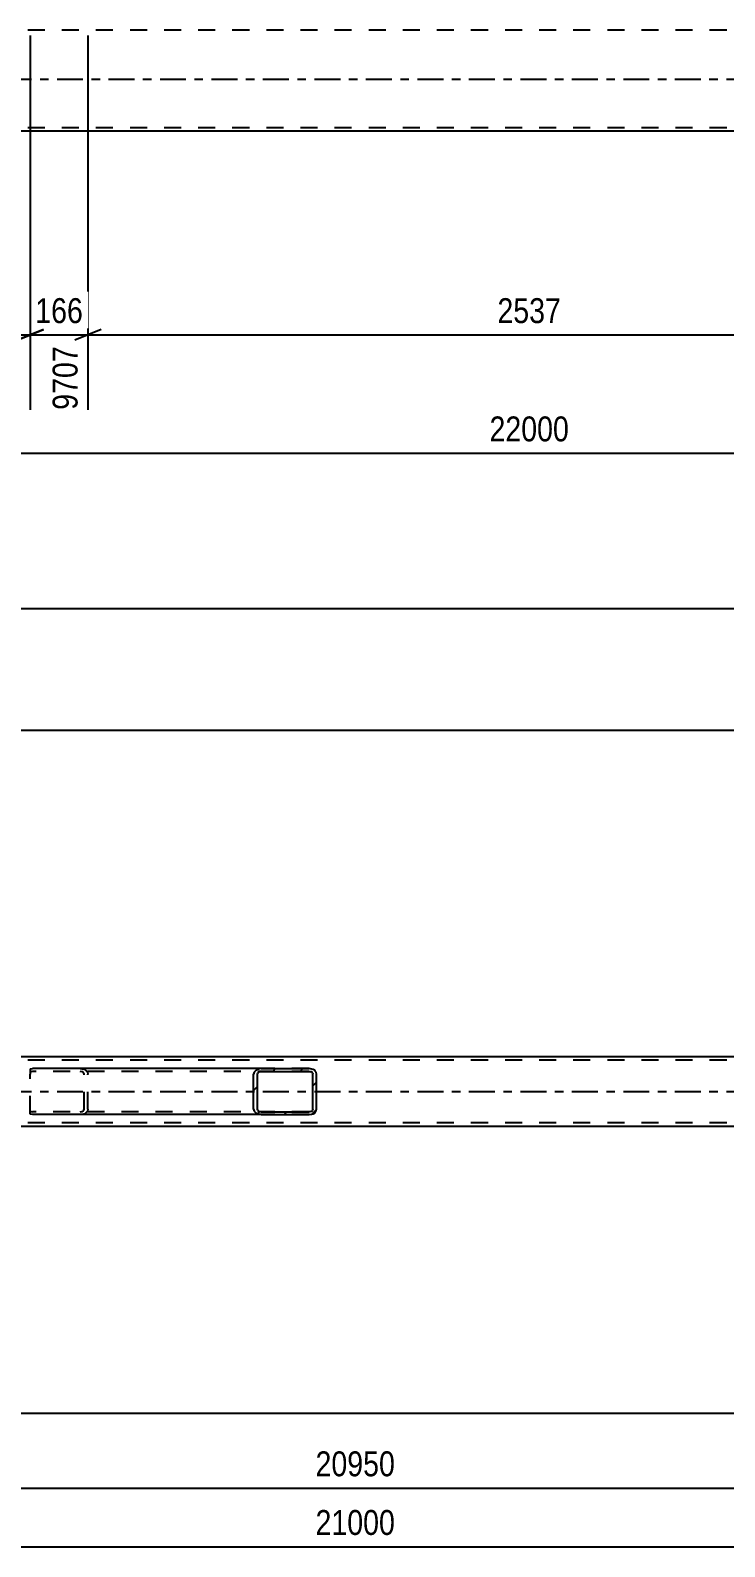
# Model space of a CAD drawing. Header units: millimetres. Extents: x -178 to 1011, y -683 to 158.
# Drawn here: x 341.6 to 421.5, y -296.2 to -122 of the extents above; entities that cross this region are included whole.
import ezdxf

# ---------------------------------------------------------------- set-up
doc = ezdxf.new("R2010")
doc.units = ezdxf.units.MM
doc.linetypes.add('DXK_LINE_DOT2', pattern=[3.9198, 1.9599, -1.9599])
doc.linetypes.add('DXK_LINE_DOT3', pattern=[5.9187, 2.979, -0.9799, 0.9799, -0.9799])
doc.styles.add('Arial Narrow', font='ARIALN.TTF', dxfattribs={"height": 0.2})

# ---------------------------------------------------------------- blocks, each defined once
blk = doc.blocks.new('Part-570387747-8058 - 7586')
at = {"color": 7, "linetype": 'DXK_LINE_DOT2'}
for p, q in [((798, -122), (-40, -122)), ((798, -133.2), (-40, -133.2)), ((798, -133.6), (-27.5, -133.6))]:
    blk.add_line(p, q, dxfattribs=at)
at = {"color": 7, "linetype": 'DXK_LINE_DOT3'}
blk.add_line((-40, -127.6), (798, -127.6), dxfattribs=at)
at = {"color": 2, "linetype": 'Continuous'}
blk.add_line((452.5, -133.6), (235.15, -133.6), dxfattribs=at)
blk = doc.blocks.new('Part-570387747-6525 - 6363')
at = {"color": 7, "linetype": 'DXK_LINE_DOT2'}
for p, q in [((798, -240.34), (-40, -240.34)), ((798, -247.54), (-40, -247.54))]:
    blk.add_line(p, q, dxfattribs=at)
at = {"color": 2, "linetype": 'Continuous'}
for p, q in [((793.2, -239.94), (-35.2, -239.94)), ((793.2, -247.94), (-35.2, -247.94))]:
    blk.add_line(p, q, dxfattribs=at)
at = {"color": 7, "linetype": 'DXK_LINE_DOT3'}
blk.add_line((-40, -243.94), (798, -243.94), dxfattribs=at)
blk = doc.blocks.new('Part-570387747-6597 - 6363')
at = {"linetype": 'Continuous'}
h = blk.add_hatch(dxfattribs=at)
h.set_pattern_fill('', scale=0.7, style=0, pattern_type=0)
h.set_pattern_definition([(45, (374.0182, -246.533), (-1.57154, 1.57154), [])])
h.paths.add_polyline_path([(373.68, -246.58), (374.02, -246.53), (374.3, -246.39), (374.49, -246.19), (374.56, -245.94), (374.56, -241.94), (374.49, -241.7), (374.3, -241.49), (374.02, -241.35), (373.68, -241.3), (368.19, -241.3), (367.85, -241.35), (367.57, -241.49), (367.38, -241.7), (367.31, -241.94), (367.31, -245.94), (367.38, -246.19), (367.57, -246.39), (367.85, -246.53), (368.19, -246.58)])
h.paths.add_polyline_path([(368.02, -246.24), (367.88, -246.17), (367.79, -246.06), (367.75, -245.94), (367.75, -241.94), (367.79, -241.82), (367.88, -241.72), (368.02, -241.65), (368.19, -241.62), (373.68, -241.62), (373.85, -241.65), (373.99, -241.72), (374.09, -241.82), (374.12, -241.94), (374.12, -245.94), (374.09, -246.06), (373.99, -246.17), (373.85, -246.24), (373.68, -246.26), (368.19, -246.26)])
at = {"color": 2, "linetype": 'Continuous'}
for p, q in [((341.64, -241.34), (341.9, -241.3)), ((341.64, -241.34), (341.64, -241.94)), ((368.19, -241.3), (341.9, -241.3)), ((367.38, -241.7), (367.31, -241.94)), ((367.31, -245.94), (367.31, -241.94)), ((367.75, -241.94), (367.79, -241.82)), ((367.75, -245.94), (367.75, -241.94)), ((368.19, -241.3), (367.85, -241.35)), ((368.02, -241.65), (368.19, -241.62)), ((368.19, -241.3), (373.68, -241.3)), ((368.19, -241.62), (373.68, -241.62)), ((374.02, -241.35), (373.68, -241.3)), ((373.68, -241.62), (373.85, -241.65)), ((374.09, -241.82), (374.12, -241.94)), ((374.12, -245.94), (374.12, -241.94)), ((374.56, -241.94), (374.49, -241.7)), ((374.56, -245.94), (374.56, -241.94)), ((341.64, -246.53), (341.64, -245.94)), ((341.64, -246.54), (341.64, -246.53)), ((341.9, -246.58), (341.64, -246.54)), ((368.19, -246.58), (341.9, -246.58)), ((367.31, -245.94), (367.38, -246.19)), ((367.79, -246.06), (367.75, -245.94)), ((367.85, -246.53), (368.19, -246.58)), ((368.19, -246.26), (368.02, -246.24)), ((368.19, -246.26), (373.68, -246.26)), ((368.19, -246.58), (373.68, -246.58)), ((373.85, -246.24), (373.68, -246.26)), ((373.68, -246.58), (374.02, -246.53)), ((374.12, -245.94), (374.09, -246.06)), ((374.49, -246.19), (374.56, -245.94))]:
    blk.add_line(p, q, dxfattribs=at)
at = {"color": 7, "linetype": 'DXK_LINE_DOT2'}
for p, q in [((341.64, -241.34), (341.64, -241.69)), ((341.73, -241.65), (341.64, -241.69)), ((341.64, -246.39), (341.64, -241.94)), ((341.9, -241.62), (341.73, -241.65)), ((373.68, -241.62), (341.9, -241.62)), ((347.39, -241.3), (347.73, -241.35)), ((347.56, -241.65), (347.39, -241.62)), ((347.83, -241.94), (347.79, -241.82)), ((347.83, -245.94), (347.83, -241.94)), ((348.2, -241.7), (348.27, -241.94)), ((348.27, -245.94), (348.27, -241.94)), ((373.68, -241.3), (368.19, -241.3)), ((341.64, -246.19), (341.73, -246.24)), ((341.73, -246.24), (341.9, -246.26)), ((373.68, -246.26), (341.9, -246.26)), ((347.39, -246.26), (347.56, -246.24)), ((347.73, -246.53), (347.39, -246.58)), ((347.79, -246.06), (347.83, -245.94)), ((348.27, -245.94), (348.2, -246.19)), ((373.68, -246.58), (368.19, -246.58))]:
    blk.add_line(p, q, dxfattribs=at)
for centre, radius, start, end in [((347.46, -242.03), 0.401, 32.4105, 75.4453), ((347.52, -242.13), 0.802, 32.4105, 75.4453), ((347.46, -245.85), 0.401, 284.5547, 327.5895), ((347.52, -245.76), 0.802, 284.5547, 327.5895)]:
    blk.add_arc(centre, radius, start, end, dxfattribs=at)
at = {"color": 2, "linetype": 'Continuous'}
for centre, radius, start, end in [((368.06, -242.13), 0.802, 104.5547, 147.5895), ((368.12, -242.03), 0.401, 104.5547, 147.5895), ((373.75, -242.03), 0.401, 32.4105, 75.4453), ((373.82, -242.13), 0.802, 32.4105, 75.4453), ((368.06, -245.76), 0.802, 212.4105, 255.4453), ((368.12, -245.85), 0.401, 212.4105, 255.4453), ((373.75, -245.85), 0.401, 284.5547, 327.5895), ((373.82, -245.76), 0.802, 284.5547, 327.5895)]:
    blk.add_arc(centre, radius, start, end, dxfattribs=at)
blk = doc.blocks.new('StraightDimension-570387747-8598 - 7586')
at = {"color": 7, "linetype": 'Continuous'}
for p, q in [((348.27, -122.6), (348.27, -165.6)), ((449.73, -122.6), (449.73, -167.43)), ((349.77, -156.39), (346.77, -157.59)), ((448.23, -157.59), (451.23, -156.39)), ((348.27, -156.99), (449.73, -156.99))]:
    blk.add_line(p, q, dxfattribs=at)
at = {"color": 0}
blk.add_wipeout([(403.26, -156.24), (403.26, -152.04), (394.74, -152.04), (394.74, -156.24)], dxfattribs=at)
at = {"color": 0, "linetype": 'Continuous'}
blk.add_wipeout([(449.13, -157.69), (444.93, -157.69), (444.93, -168.03), (449.13, -168.03)], dxfattribs=at)
at = {"color": 3, "style": 'Arial Narrow'}
blk.add_text('2537', height=2.863, dxfattribs=at).set_placement((395.34, -155.64))
at = {"color": 3, "linetype": 'Continuous', "style": 'Arial Narrow'}
blk.add_text('12243', height=2.863, rotation=90.0002, dxfattribs=at).set_placement((448.53, -167.43))
blk = doc.blocks.new('StraightDimension-570387747-8614 - 7586')
at = {"color": 7, "linetype": 'Continuous'}
for p, q in [((341.64, -122.6), (341.64, -165.6)), ((348.27, -122.6), (348.27, -165.6)), ((340.14, -157.59), (343.14, -156.39)), ((349.77, -156.39), (346.77, -157.59)), ((341.64, -156.99), (348.27, -156.99))]:
    blk.add_line(p, q, dxfattribs=at)
at = {"color": 0}
blk.add_wipeout([(348.3, -156.24), (348.3, -152.04), (341.61, -152.04), (341.61, -156.24)], dxfattribs=at)
at = {"color": 0, "linetype": 'Continuous'}
blk.add_wipeout([(347.67, -157.69), (343.47, -157.69), (343.47, -166.2), (347.67, -166.2)], dxfattribs=at)
at = {"color": 3, "style": 'Arial Narrow'}
blk.add_text('166', height=2.863, dxfattribs=at).set_placement((342.21, -155.64))
at = {"color": 3, "linetype": 'Continuous', "style": 'Arial Narrow'}
blk.add_text('9707', height=2.863, rotation=90.0002, dxfattribs=at).set_placement((347.07, -165.6))
blk = doc.blocks.new('StraightDimension-570387747-9321 - 7586')
at = {"color": 7, "linetype": 'Continuous'}
blk.add_line((-41, -170.58), (839, -170.58), dxfattribs=at)
at = {"color": 0}
blk.add_wipeout([(404.17, -169.83), (404.17, -165.63), (393.83, -165.63), (393.83, -169.83)], dxfattribs=at)
at = {"color": 3, "style": 'Arial Narrow'}
blk.add_text('22000', height=2.863, dxfattribs=at).set_placement((394.43, -169.23))
blk = doc.blocks.new('StraightDimension-570387747-8627 - 7586')
at = {"color": 7, "linetype": 'Continuous'}
for p, q in [((329.73, -122.6), (329.73, -165.6)), ((341.64, -122.6), (341.64, -165.6)), ((328.23, -157.59), (331.23, -156.39)), ((343.14, -156.39), (340.14, -157.59)), ((329.73, -156.99), (341.64, -156.99))]:
    blk.add_line(p, q, dxfattribs=at)
at = {"color": 0}
blk.add_wipeout([(339.03, -156.24), (339.03, -152.04), (332.35, -152.04), (332.35, -156.24)], dxfattribs=at)
at = {"color": 0, "linetype": 'Continuous'}
blk.add_wipeout([(341.04, -157.69), (336.84, -157.69), (336.84, -166.2), (341.04, -166.2)], dxfattribs=at)
at = {"color": 3, "style": 'Arial Narrow'}
blk.add_text('298', height=2.863, dxfattribs=at).set_placement((332.95, -155.64))
at = {"color": 3, "linetype": 'Continuous', "style": 'Arial Narrow'}
blk.add_text('9541', height=2.863, rotation=90.0002, dxfattribs=at).set_placement((340.44, -165.6))
blk = doc.blocks.new('StraightDimension-570387747-6820 - 6363')
at = {"color": 7, "linetype": 'Continuous'}
blk.add_line((216.36, -202.43), (456.36, -202.43), dxfattribs=at)
blk = doc.blocks.new('StraightDimension-570387747-6890 - 6363')
at = {"color": 7, "linetype": 'Continuous'}
blk.add_line((-41, -296.23), (799, -296.23), dxfattribs=at)
at = {"color": 0}
blk.add_wipeout([(384.17, -295.48), (384.17, -291.28), (373.83, -291.28), (373.83, -295.48)], dxfattribs=at)
at = {"color": 3, "style": 'Arial Narrow'}
blk.add_text('21000', height=2.863, dxfattribs=at).set_placement((374.43, -294.88))
blk = doc.blocks.new('StraightDimension-570387747-6765 - 6363')
at = {"color": 7, "linetype": 'Continuous'}
blk.add_line((216.36, -280.87), (456.36, -280.87), dxfattribs=at)
blk = doc.blocks.new('StraightDimension-570387747-6879 - 6363')
at = {"color": 7, "linetype": 'Continuous'}
blk.add_line((235.15, -188.44), (798, -188.44), dxfattribs=at)
blk = doc.blocks.new('StraightDimension-570387747-6935 - 6363')
at = {"color": 7, "linetype": 'Continuous'}
blk.add_line((-40, -289.49), (798, -289.49), dxfattribs=at)
at = {"color": 0}
blk.add_wipeout([(384.17, -288.74), (384.17, -284.54), (373.83, -284.54), (373.83, -288.74)], dxfattribs=at)
at = {"color": 3, "style": 'Arial Narrow'}
blk.add_text('20950', height=2.863, dxfattribs=at).set_placement((374.43, -288.14))

msp = doc.modelspace()

# ---------------------------------------------------------------- block references
for name in ['Part-570387747-8058 - 7586', 'StraightDimension-570387747-6820 - 6363', 'Part-570387747-6525 - 6363', 'Part-570387747-6597 - 6363', 'StraightDimension-570387747-6890 - 6363']:
    msp.add_blockref(name, (0, 0))

# ---------------------------------------------------------------- next in the draw order: block references
for name in ['StraightDimension-570387747-8598 - 7586', 'StraightDimension-570387747-6879 - 6363', 'StraightDimension-570387747-6765 - 6363']:
    msp.add_blockref(name, (0, 0))

# ---------------------------------------------------------------- next in the draw order: block references
for name in ['StraightDimension-570387747-8614 - 7586', 'StraightDimension-570387747-6935 - 6363']:
    msp.add_blockref(name, (0, 0))

# ---------------------------------------------------------------- next in the draw order: block references
msp.add_blockref('StraightDimension-570387747-9321 - 7586', (0, 0))

# ---------------------------------------------------------------- next in the draw order: block references
msp.add_blockref('StraightDimension-570387747-8627 - 7586', (0, 0))

doc.saveas('drawing.dxf')
